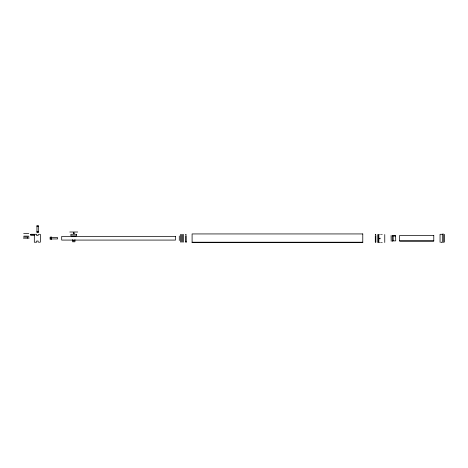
<?xml version="1.0" encoding="UTF-8"?>
<svg xmlns="http://www.w3.org/2000/svg" width="468" height="468" viewBox="0 0 468 468"><rect width="100%" height="100%" fill="white"/><g stroke="black" fill="none" stroke-linecap="round" stroke-linejoin="round"><path stroke-width="0.7" d="M73.359 233.169C74.412 231.783 73.95 234.608 73.377 233.023M185.72 241.991L186.176 241.991L185.72 241.991L185.72 235.62M375.295 241.991L375.745 241.991L375.295 241.991L375.295 235.62M185.755 234.409L186.112 234.679L185.79 234.363M375.301 234.468L375.716 234.632L375.359 234.363M73.856 233.532L74.09 232.935L73.564 232.801M73.523 233.468L74.09 233.362M380.303 234.532L379.735 234.55M382.192 234.532L381.438 234.538M379.536 242.488L380.314 242.488M381.408 242.488L382.192 242.488M31.356 234.287L36.592 234.287L36.592 235.48L38.183 235.48L38.183 234.287M32.14 234.292L31.432 234.287M441.131 242.231L441.441 242.231M392.202 235.825L395.612 235.743L395.735 240.862L392.324 240.944M395.618 235.913L393.114 235.971L393.225 240.675M36.943 226.506L38.312 226.506M36.943 231.596L38.312 231.596M69.773 232.011L77.735 232.011M37.241 232.684L38.013 232.684M23.669 233.614L28.794 233.614M38.932 234.287L39.704 234.287M442.324 234.287L440.049 234.287L440.049 242.231M30.672 234.456L34.316 234.456L34.316 242.231L36.592 242.231L36.592 241.038L38.183 241.038L38.183 242.231M34.316 235.369L30.672 235.369L30.672 234.287M23.839 236.118L28.618 236.118M72.16 236.334L75.348 236.334M23.4 237.024L29.092 237.024M27.343 237.253L27.343 238.165M51.451 237.574L57.599 237.574L57.599 238.943L51.451 238.943M23.4 238.165L29.092 238.165M399.643 240.874L433.777 240.874M192.096 242.219L362.776 242.219M38.938 242.231L39.704 242.231M440.932 242.231L441.306 242.231M392.196 235.55L392.33 241.242M391.055 235.579L391.19 241.266M444.6 234.363L444.6 242.143M443.687 233.941L443.687 242.576M442.324 233.941L442.324 242.576M384.76 234.526L384.76 242.494M378.846 234.526L378.846 242.494M378.384 234.526L378.384 242.494M377.243 234.526L377.243 242.494M375.745 235.62L375.745 241.991M186.176 235.62L186.176 241.991M183.585 234.351L183.585 242.167M182.292 234.351L182.292 242.167M181.719 234.351L181.719 242.167M180.426 234.351L180.426 242.167M179.285 235.983L179.285 240.534M74.938 239.61L74.938 241.792L72.569 241.792L72.569 239.61M51.451 236.872L51.451 239.604M50.772 236.872L50.772 239.604M50.088 237.217L50.088 239.265M40.459 234.287L40.459 242.231M38.312 232.684L38.312 225.418L36.943 225.471L36.943 232.684M379.53 238.458C380.174 239.897 380.619 237.258 379.53 238.458M73.312 240.546C73.903 242.278 74.64 239.294 73.312 240.546M362.776 233.936L192.096 233.936L192.096 242.582L362.776 242.582L362.776 233.936M76.6 234.287L70.908 234.287L70.908 235.878L76.6 235.878L76.6 234.287M433.777 235.416L399.643 235.416L399.643 241.102L433.777 241.102L433.777 235.416M175.482 236.439L61.694 236.439L61.694 240.078L175.482 240.078L175.482 236.439"/></g></svg>
